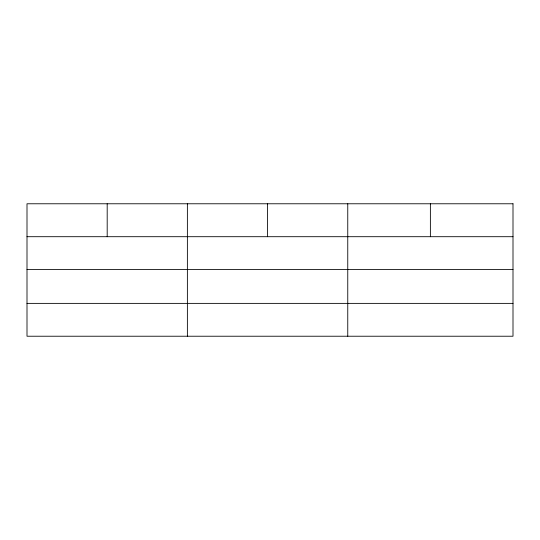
<?xml version="1.0" encoding="UTF-8"?>
<svg xmlns="http://www.w3.org/2000/svg" width="540" height="540" viewBox="0 0 540 540"><rect width="100%" height="100%" fill="white"/><g stroke="black" fill="none" stroke-linecap="round" stroke-linejoin="round"><path stroke-width="0.81" d="M27 236.702L513 236.702M27 269.541L513 269.541M27 303.379L513 303.379M430.38 203.776L430.38 236.702M347.76 203.776L347.76 336.224M267.57 203.776L267.57 236.702M187.38 203.776L187.38 336.224M107.19 203.776L107.19 236.702M513 203.776L27 203.776L27 336.224L513 336.224L513 203.776"/></g></svg>
